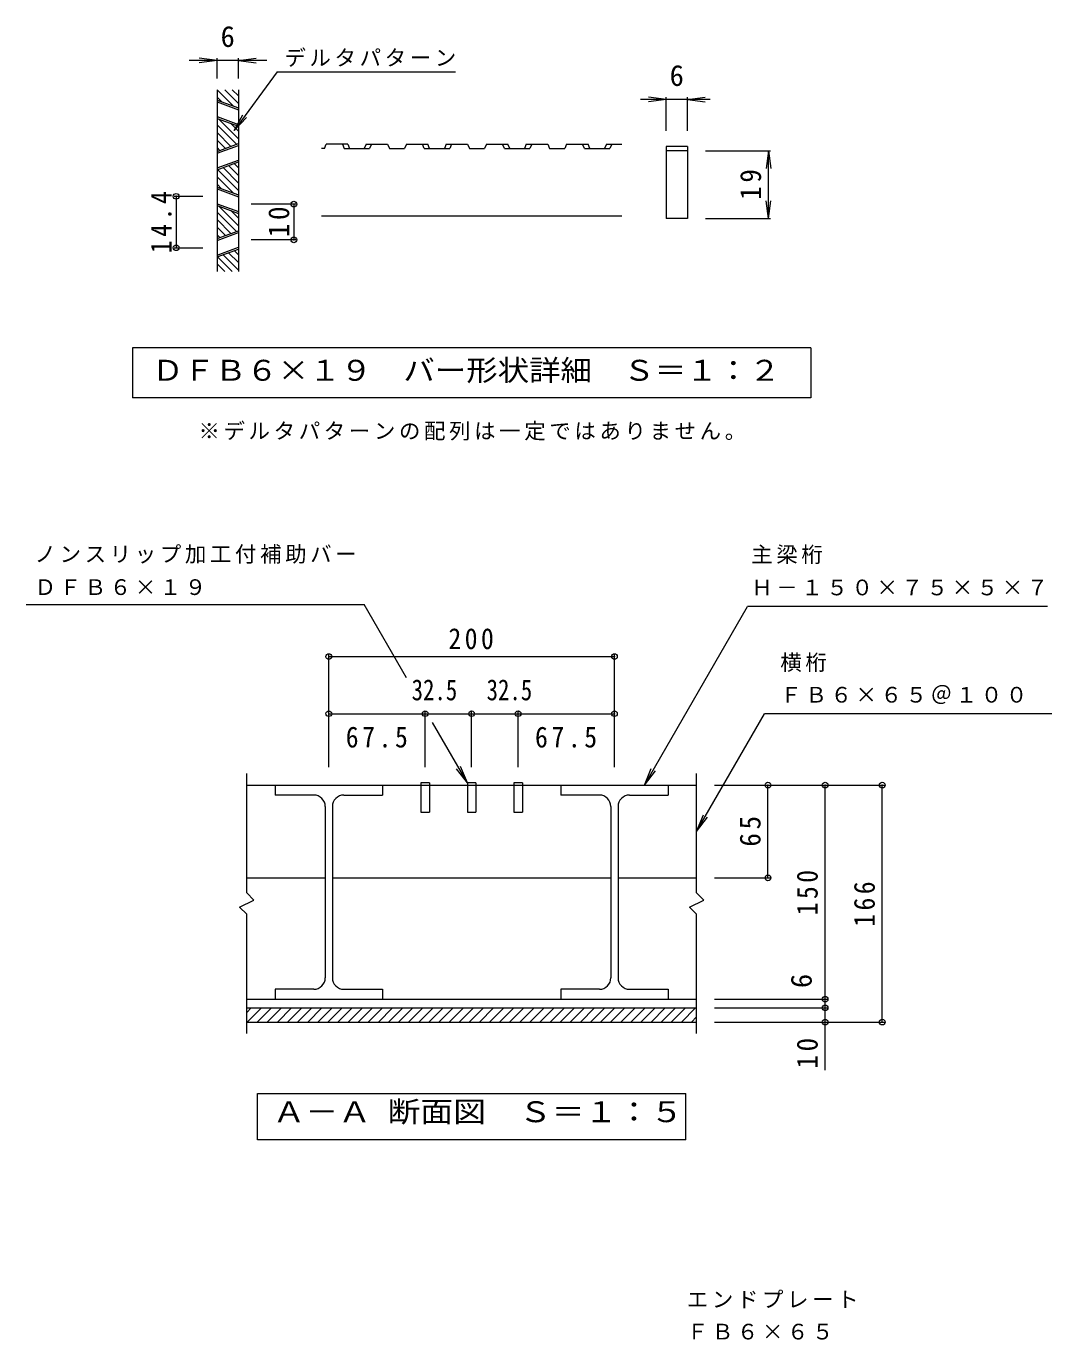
# Model space of a CAD drawing. Units: millimetres on the paper, enlarged 10 times, with parts at other scales. Extents: x -1867 to 2123, y -1937 to 1840.
# Drawn here: x 560 to 1996, y 0 to 1840 of the extents above; entities that cross this region are included whole.
import ezdxf
from ezdxf.enums import TextEntityAlignment as Align

# ---------------------------------------------------------------- set-up
doc = ezdxf.new("R2010")
doc.units = ezdxf.units.MM
doc.header["$LTSCALE"] = 10
doc.header["$PDMODE"] = 32
doc.header["$PDSIZE"] = 8
for name, color, linetype, lineweight in [('B-1', 2, 'Continuous', 9), ('B-2', 3, 'Continuous', 9), ('B-4', 7, 'Continuous', 9), ('D-2', 3, 'Continuous', 9), ('D-4', 7, 'Continuous', 9)]:
    doc.layers.add(name, color=color, linetype=linetype, lineweight=lineweight)
doc.styles.add('ＭＳ ゴシック', font='')
doc.styles.get('ＭＳ ゴシック').set_extended_font_data('MS Gothic')

msp = doc.modelspace()

# ---------------------------------------------------------------- linework, layer by layer
at = {"layer": 'B-1'}
for p, q in [((869.08, 464.85), (1499.07, 464.85)), ((869.08, 458.45), (875.48, 464.85)), ((869.62, 444.85), (889.62, 464.85)), ((883.76, 444.85), (903.76, 464.85)), ((897.91, 444.85), (917.91, 464.85)), ((912.05, 444.85), (932.05, 464.85)), ((926.19, 444.85), (946.19, 464.85)), ((940.33, 444.85), (960.33, 464.85)), ((954.48, 444.85), (974.48, 464.85)), ((968.62, 444.85), (988.62, 464.85)), ((982.76, 444.85), (1002.76, 464.85)), ((996.9, 444.85), (1016.9, 464.85)), ((1011.04, 444.85), (1031.04, 464.85)), ((1025.19, 444.85), (1045.19, 464.85)), ((1039.33, 444.85), (1059.33, 464.85)), ((1053.47, 444.85), (1073.47, 464.85)), ((1067.61, 444.85), (1087.61, 464.85)), ((1081.75, 444.85), (1101.76, 464.85)), ((1095.9, 444.85), (1115.9, 464.85)), ((1110.04, 444.85), (1130.04, 464.85)), ((1124.18, 444.85), (1144.18, 464.85)), ((1138.32, 444.85), (1158.32, 464.85)), ((1152.47, 444.85), (1172.47, 464.85)), ((1166.61, 444.85), (1186.61, 464.85)), ((1180.75, 444.85), (1200.75, 464.85)), ((1194.89, 444.85), (1214.89, 464.85)), ((1209.03, 444.85), (1229.03, 464.85)), ((1223.18, 444.85), (1243.18, 464.85)), ((1237.32, 444.85), (1257.32, 464.85)), ((1251.46, 444.85), (1271.46, 464.85)), ((1265.6, 444.85), (1285.6, 464.85)), ((1279.74, 444.85), (1299.74, 464.85)), ((1293.89, 444.85), (1313.89, 464.85)), ((1308.03, 444.85), (1328.03, 464.85)), ((1322.17, 444.85), (1342.17, 464.85)), ((1336.31, 444.85), (1356.31, 464.85)), ((1350.46, 444.85), (1370.46, 464.85)), ((1364.6, 444.85), (1384.6, 464.85)), ((1378.74, 444.85), (1398.74, 464.85)), ((1392.88, 444.85), (1412.88, 464.85)), ((1407.02, 444.85), (1427.02, 464.85)), ((1421.17, 444.85), (1441.17, 464.85)), ((1435.31, 444.85), (1455.31, 464.85)), ((1449.45, 444.85), (1469.45, 464.85)), ((1463.59, 444.85), (1483.59, 464.85)), ((1477.74, 444.85), (1497.74, 464.85)), ((869.08, 444.85), (1499.07, 444.85)), ((1491.88, 444.85), (1499.07, 452.05))]:
    msp.add_line(p, q, dxfattribs=at)
at = {"layer": 'B-2'}
for p, q in [((869.08, 625.85), (869.08, 792.85)), ((1499.07, 625.85), (1499.07, 792.85)), ((869.08, 776.85), (1499.07, 776.85)), ((909.08, 776.85), (909.08, 762.85)), ((1059.08, 776.85), (1059.08, 762.85)), ((1113.08, 779.85), (1113.08, 738.85)), ((1125.08, 779.85), (1113.08, 779.85)), ((1125.08, 779.85), (1125.08, 738.85)), ((1178.07, 779.85), (1178.07, 738.85)), ((1190.08, 779.85), (1178.07, 779.85)), ((1190.08, 779.85), (1190.08, 738.85)), ((1243.08, 779.85), (1243.08, 738.85)), ((1255.08, 779.85), (1243.08, 779.85)), ((1255.08, 779.85), (1255.08, 738.85)), ((1309.08, 776.85), (1309.08, 762.85)), ((1459.07, 776.85), (1459.07, 762.85)), ((963.07, 762.85), (909.08, 762.85)), ((1005.07, 762.85), (1059.08, 762.85)), ((1363.07, 762.85), (1309.08, 762.85)), ((1405.07, 762.85), (1459.07, 762.85)), ((979.08, 746.85), (979.08, 506.85)), ((989.07, 746.85), (989.07, 506.85)), ((1113.08, 738.85), (1125.08, 738.85)), ((1178.07, 738.85), (1190.08, 738.85)), ((1243.08, 738.85), (1255.08, 738.85)), ((1379.07, 746.85), (1379.07, 506.85)), ((1389.08, 746.85), (1389.08, 506.85)), ((869.08, 646.85), (978.07, 646.85)), ((990.08, 646.85), (1378.07, 646.85)), ((1390.07, 646.85), (1499.07, 646.85)), ((869.08, 428.85), (869.08, 595.85)), ((1499.07, 428.85), (1499.07, 595.85)), ((909.08, 490.85), (909.08, 476.85)), ((963.07, 490.85), (909.08, 490.85)), ((1005.07, 490.85), (1059.08, 490.85)), ((1059.08, 490.85), (1059.08, 476.85)), ((1309.08, 490.85), (1309.08, 476.85)), ((1363.07, 490.85), (1309.08, 490.85)), ((1405.07, 490.85), (1459.07, 490.85)), ((1459.07, 490.85), (1459.07, 476.85)), ((869.08, 476.85), (1499.07, 476.85))]:
    msp.add_line(p, q, dxfattribs=at)
for points in [[(869.08, 595.85), (859.07, 605.85), (879.08, 615.85), (869.08, 625.85)], [(1499.07, 595.85), (1489.07, 605.85), (1509.07, 615.85), (1499.07, 625.85)]]:
    msp.add_lwpolyline(points, dxfattribs=at)
for centre, start, end in [((963.07, 746.85), 0, 90), ((1005.07, 746.85), 90, 180), ((1363.07, 746.85), 0, 90), ((1405.07, 746.85), 90, 180), ((963.07, 506.85), 269.99982, 0), ((1005.07, 506.85), 180, 270), ((1363.07, 506.85), 269.99982, 0), ((1405.07, 506.85), 180, 270)]:
    msp.add_arc(centre, 16, start, end, dxfattribs=at)
at = {"layer": 'B-4'}
for p, q in [((560.44, 1029.85), (1033.74, 1029.85)), ((1093.07, 927.09), (1033.74, 1029.85)), ((1426.14, 776.85), (1570.48, 1026.85)), ((1990.64, 1026.85), (1570.48, 1026.85)), ((984.08, 801.85), (984.08, 959.85)), ((984.08, 956.85), (1384.07, 956.85)), ((1384.07, 801.85), (1384.07, 959.85)), ((984.08, 876.85), (1384.07, 876.85)), ((1119.08, 801.85), (1119.08, 879.85)), ((1184.08, 801.85), (1184.08, 879.85)), ((1249.07, 801.85), (1249.07, 879.85)), ((1499.08, 711.85), (1594.34, 876.85)), ((1996.38, 876.85), (1594.34, 876.85)), ((1178.08, 779.85), (1129.09, 864.7)), ((1178.08, 779.85), (1162.86, 799.68)), ((1178.08, 779.85), (1168.51, 802.95)), ((1426.14, 776.85), (1435.71, 799.95)), ((1426.14, 776.85), (1441.36, 796.68)), ((1524.07, 776.85), (1762.07, 776.85)), ((1599.07, 646.85), (1599.07, 776.85)), ((1679.07, 377.48), (1679.07, 776.85)), ((1759.07, 444.85), (1759.07, 776.85)), ((1499.08, 711.85), (1508.64, 734.95)), ((1499.08, 711.85), (1514.29, 731.68)), ((1524.07, 646.85), (1602.08, 646.85)), ((1524.07, 476.85), (1682.08, 476.85)), ((1524.07, 464.85), (1682.08, 464.85)), ((1524.07, 444.85), (1762.07, 444.85))]:
    msp.add_line(p, q, dxfattribs=at)
at = {"layer": 'B-4', "color": 2}
for q in [(1484.07, 344.85), (884.07, 279.85)]:
    msp.add_line((1484.07, 279.85), q, dxfattribs=at)
msp.add_lwpolyline([(884.07, 279.85), (884.07, 344.85), (1484.07, 344.85)], dxfattribs=at)
at = {"layer": 'B-4'}
for p in [(984.08, 956.85), (1384.07, 956.85), (984.08, 876.85), (1119.08, 876.85), (1184.08, 876.85), (1249.07, 876.85), (1384.07, 876.85), (1599.07, 776.85), (1679.07, 776.85), (1759.07, 776.85), (1599.07, 646.85), (1679.07, 476.85), (1679.07, 464.85), (1679.07, 444.85), (1759.07, 444.85)]:
    msp.add_point(p, dxfattribs=at)
at = {"layer": 'D-2'}
for p, q in [((827.52, 1750.79), (827.52, 1496.23)), ((827.74, 1750.79), (850.47, 1728.06)), ((838.35, 1750.79), (857.52, 1731.61)), ((848.96, 1750.79), (857.52, 1742.22)), ((857.52, 1750.79), (857.52, 1496.23)), ((827.52, 1740.4), (833.72, 1734.2)), ((827.52, 1736.48), (857.52, 1725.48)), ((827.52, 1733.9), (857.52, 1722.9)), ((827.52, 1713.28), (857.52, 1702.28)), ((827.52, 1710.71), (857.52, 1699.71)), ((827.52, 1701.62), (854.7, 1674.44)), ((829.93, 1709.82), (857.52, 1682.23)), ((846.67, 1703.68), (857.52, 1692.83)), ((827.52, 1691.01), (846.94, 1671.6)), ((827.52, 1680.41), (839.18, 1668.75)), ((827.52, 1664.48), (857.52, 1675.47)), ((977.96, 1668.59), (980.54, 1674.59)), ((1010.54, 1674.59), (980.54, 1674.59)), ((1003.04, 1674.59), (1005.62, 1668.59)), ((1010.54, 1674.59), (1013.12, 1668.59)), ((1036.31, 1674.59), (1033.73, 1668.59)), ((1036.31, 1674.59), (1066.31, 1674.59)), ((1043.81, 1674.59), (1041.23, 1668.59)), ((1066.31, 1674.59), (1068.89, 1668.59)), ((1092.71, 1674.59), (1090.13, 1668.59)), ((1092.71, 1674.59), (1122.71, 1674.59)), ((1117.79, 1668.59), (1115.21, 1674.59)), ((1125.29, 1668.59), (1122.71, 1674.59)), ((1148.48, 1674.59), (1145.9, 1668.59)), ((1148.48, 1674.59), (1178.48, 1674.59)), ((1155.98, 1674.59), (1153.4, 1668.59)), ((1178.48, 1674.59), (1181.06, 1668.59)), ((1204.88, 1674.59), (1202.31, 1668.59)), ((1204.88, 1674.59), (1234.88, 1674.59)), ((1229.96, 1668.59), (1227.38, 1674.59)), ((1237.46, 1668.59), (1234.88, 1674.59)), ((1260.65, 1674.59), (1258.08, 1668.59)), ((1260.65, 1674.59), (1290.65, 1674.59)), ((1268.15, 1674.59), (1265.57, 1668.59)), ((1290.65, 1674.59), (1293.23, 1668.59)), ((1317.05, 1674.59), (1314.48, 1668.59)), ((1317.05, 1674.59), (1347.05, 1674.59)), ((1342.13, 1668.59), (1339.55, 1674.59)), ((1349.63, 1668.59), (1347.05, 1674.59)), ((1372.82, 1674.59), (1370.25, 1668.59)), ((1372.82, 1674.59), (1394.19, 1674.59)), ((1380.32, 1674.59), (1377.75, 1668.59)), ((827.52, 1661.9), (857.52, 1672.9)), ((827.52, 1669.8), (831.42, 1665.9)), ((977.96, 1668.59), (973.96, 1668.59)), ((1005.62, 1668.59), (1041.23, 1668.59)), ((1068.89, 1668.59), (1090.13, 1668.59)), ((1117.79, 1668.59), (1153.4, 1668.59)), ((1181.06, 1668.59), (1202.31, 1668.59)), ((1229.96, 1668.59), (1265.57, 1668.59)), ((1293.23, 1668.59), (1314.48, 1668.59)), ((1342.13, 1668.59), (1377.75, 1668.59)), ((1486.33, 1665.44), (1456.33, 1665.44)), ((1486.33, 1671.44), (1486.33, 1570.44)), ((827.52, 1641.28), (857.52, 1652.28)), ((827.52, 1638.71), (857.52, 1649.71)), ((828.19, 1638.95), (857.52, 1609.61)), ((835.95, 1641.8), (857.52, 1620.22)), ((843.71, 1644.64), (857.52, 1630.83)), ((851.47, 1647.49), (857.52, 1641.43)), ((827.52, 1629.01), (850.47, 1606.06)), ((827.52, 1618.4), (833.72, 1612.2)), ((827.52, 1614.48), (857.52, 1603.48)), ((827.52, 1611.9), (857.52, 1600.9)), ((827.52, 1591.28), (857.52, 1580.28)), ((827.52, 1588.71), (857.52, 1577.71)), ((829.93, 1587.82), (857.52, 1560.23)), ((827.52, 1579.62), (854.7, 1552.44)), ((827.52, 1569.01), (846.94, 1549.6)), ((846.67, 1581.68), (857.52, 1570.83)), ((1394.19, 1573.59), (973.96, 1573.59)), ((1486.33, 1570.44), (1456.33, 1570.44)), ((827.52, 1558.41), (839.18, 1546.75)), ((827.52, 1542.48), (857.52, 1553.47)), ((827.52, 1539.9), (857.52, 1550.9)), ((827.52, 1547.8), (831.42, 1543.9)), ((827.52, 1519.28), (857.52, 1530.28)), ((827.52, 1516.71), (857.52, 1527.71)), ((828.19, 1516.95), (848.91, 1496.23)), ((835.95, 1519.8), (857.52, 1498.22)), ((843.71, 1522.64), (857.52, 1508.83)), ((851.47, 1525.49), (857.52, 1519.43)), ((827.52, 1507.01), (838.3, 1496.23))]:
    msp.add_line(p, q, dxfattribs=at)
msp.add_lwpolyline([(1486.33, 1671.44), (1456.33, 1671.44), (1456.33, 1570.44)], dxfattribs=at)
at = {"layer": 'D-4'}
for p, q in [((827.52, 1792.03), (802.74, 1795.29)), ((827.52, 1792.03), (802.74, 1788.76)), ((827.52, 1766.5), (827.52, 1795.03)), ((857.52, 1792.03), (882.31, 1795.29)), ((857.52, 1766.5), (857.52, 1795.03)), ((897.06, 1792.03), (857.52, 1792.03)), ((857.52, 1792.03), (882.31, 1788.76)), ((911.74, 1776.07), (851.78, 1693.66)), ((911.74, 1776.07), (1161.43, 1776.07)), ((1456.33, 1737.39), (1431.55, 1740.66)), ((1456.33, 1737.39), (1431.55, 1734.13)), ((1456.33, 1693.45), (1456.33, 1740.39)), ((1486.33, 1737.39), (1511.12, 1740.66)), ((1486.33, 1693.45), (1486.33, 1740.39)), ((1517.91, 1737.39), (1486.33, 1737.39)), ((1486.33, 1737.39), (1511.12, 1734.13)), ((851.78, 1693.66), (863.73, 1715.62)), ((851.78, 1693.66), (869, 1711.78)), ((1511.77, 1665.44), (1602.76, 1665.44)), ((1599.76, 1665.44), (1596.5, 1640.65)), ((1599.76, 1665.44), (1603.03, 1640.65)), ((1599.76, 1570.44), (1599.76, 1665.44)), ((767.31, 1601.59), (807.52, 1601.59)), ((770.31, 1601.59), (770.31, 1529.59)), ((938.08, 1590.59), (875.25, 1590.59)), ((935.08, 1590.59), (935.08, 1540.59)), ((1599.76, 1570.44), (1596.5, 1595.22)), ((1599.76, 1570.44), (1603.03, 1595.22)), ((1511.77, 1570.44), (1602.76, 1570.44)), ((767.31, 1529.59), (807.52, 1529.59)), ((938.08, 1540.59), (875.25, 1540.59)), ((709.08, 1389.43), (709.08, 1319.43)), ((1659.07, 1389.43), (709.08, 1389.43)), ((1659.07, 1389.43), (1659.07, 1319.43)), ((1659.07, 1319.43), (709.08, 1319.43))]:
    msp.add_line(p, q, dxfattribs=at)
for points in [[(857.52, 1792.03), (827.52, 1792.03), (788.37, 1792.03)], [(1486.33, 1737.39), (1456.33, 1737.39), (1420.34, 1737.39)]]:
    msp.add_lwpolyline(points, dxfattribs=at)
for p in [(770.31, 1601.59), (935.08, 1590.59), (770.31, 1529.59), (935.08, 1540.59)]:
    msp.add_point(p, dxfattribs=at)

# ---------------------------------------------------------------- texts
at = {"layer": 'B-4', "color": 6, "style": 'ＭＳ ゴシック', "width": 0.8}
for p in [(1100.07, 886.85), (1205.07, 886.85)]:
    msp.add_text('32.5', height=29.33, dxfattribs=at).set_placement(p, align=Align.BOTTOM_LEFT)
at = {"layer": 'B-4', "color": 2, "style": 'ＭＳ ゴシック'}
msp.add_text('6', height=29.33, rotation=90, dxfattribs=at).set_placement((1669.08, 492.48), align=Align.BOTTOM_LEFT)
at = {"layer": 'B-4', "color": 2, "style": 'ＭＳ ゴシック', "width": 1.15}
msp.add_text('Ａ－Ａ 断面図\u3000Ｓ＝１：５', height=29.33, dxfattribs=at).set_placement((905.32, 295.82), align=Align.BOTTOM_LEFT)
at = {"layer": 'B-4', "char_height": 21.99, "attachment_point": 7, "style": 'ＭＳ ゴシック'}
for s, insert in [('\\T1.17;ノンスリップ加工付補助バー', (571.98, 1086.98)), ('\\T1.17;主梁桁', (1575.64, 1086.49)), ('\\T1.17;ＤＦＢ６×１９', (571.98, 1042.8)), ('\\T1.17;Ｈ－１５０×７５×５×７', (1575.64, 1042.31)), ('\\T1.17;横桁', (1616.38, 935.28)), ('\\T1.17;ＦＢ６×６５＠１００', (1616.38, 890.33)), ('\\T1.17;エンドプレート', (1485.37, 44.07)), ('\\T1.17;ＦＢ６×６５', (1485.37, -0.11))]:
    msp.add_mtext(s, dxfattribs=dict(at, insert=insert))
at = {"layer": 'B-4', "color": 2, "char_height": 29.33, "attachment_point": 7, "style": 'ＭＳ ゴシック'}
for s, insert in [('\\T1.27;\\W0.9;200', (1151.57, 966.85)), ('\\T1.28;\\W0.9;67.5', (1007.82, 829.06)), ('\\T1.28;\\W0.9;67.5', (1272.83, 829.06))]:
    msp.add_mtext(s, dxfattribs=dict(at, insert=insert))
at = {"layer": 'B-4', "color": 2, "char_height": 29.33, "attachment_point": 7, "rotation": 90, "style": 'ＭＳ ゴシック'}
for s, insert in [('\\T1.27;\\W0.95;65', (1589.07, 690.6)), ('\\T1.27;\\W0.9;150', (1669.08, 594.35)), ('\\T1.27;\\W0.9;166', (1749.07, 578.35)), ('\\T1.27;\\W0.95;10', (1669.08, 379.7))]:
    msp.add_mtext(s, dxfattribs=dict(at, insert=insert))
at = {"layer": 'D-4', "color": 2, "style": 'ＭＳ ゴシック'}
for p in [(832.52, 1802.03), (1461.33, 1747.39)]:
    msp.add_text('6', height=29.33, dxfattribs=at).set_placement(p, align=Align.BOTTOM_LEFT)
at = {"layer": 'D-4', "color": 2, "style": 'ＭＳ ゴシック', "width": 1.1}
msp.add_text('ＤＦＢ６×１９\u3000バー形状詳細\u3000Ｓ＝１：２', height=29.33, dxfattribs=at).set_placement((736.57, 1334.43), align=Align.BOTTOM_LEFT)
at = {"layer": 'D-4', "char_height": 21.99, "attachment_point": 7, "style": 'ＭＳ ゴシック'}
for s, insert in [('\\T1.17;デルタパターン', (921.95, 1783.01)), ('\\T1.17;※デルタパターンの配列は一定ではありません。', (801.57, 1259.43))]:
    msp.add_mtext(s, dxfattribs=dict(at, insert=insert))
at = {"layer": 'D-4', "color": 2, "char_height": 29.33, "attachment_point": 7, "rotation": 90, "style": 'ＭＳ ゴシック'}
for s, insert in [('\\T1.27;\\W0.95;19', (1589.76, 1596.69)), ('\\T1.28;\\W0.9;14.4', (764.31, 1521.84)), ('\\T1.27;\\W0.95;10', (929.08, 1544.34))]:
    msp.add_mtext(s, dxfattribs=dict(at, insert=insert))

doc.saveas('drawing.dxf')
